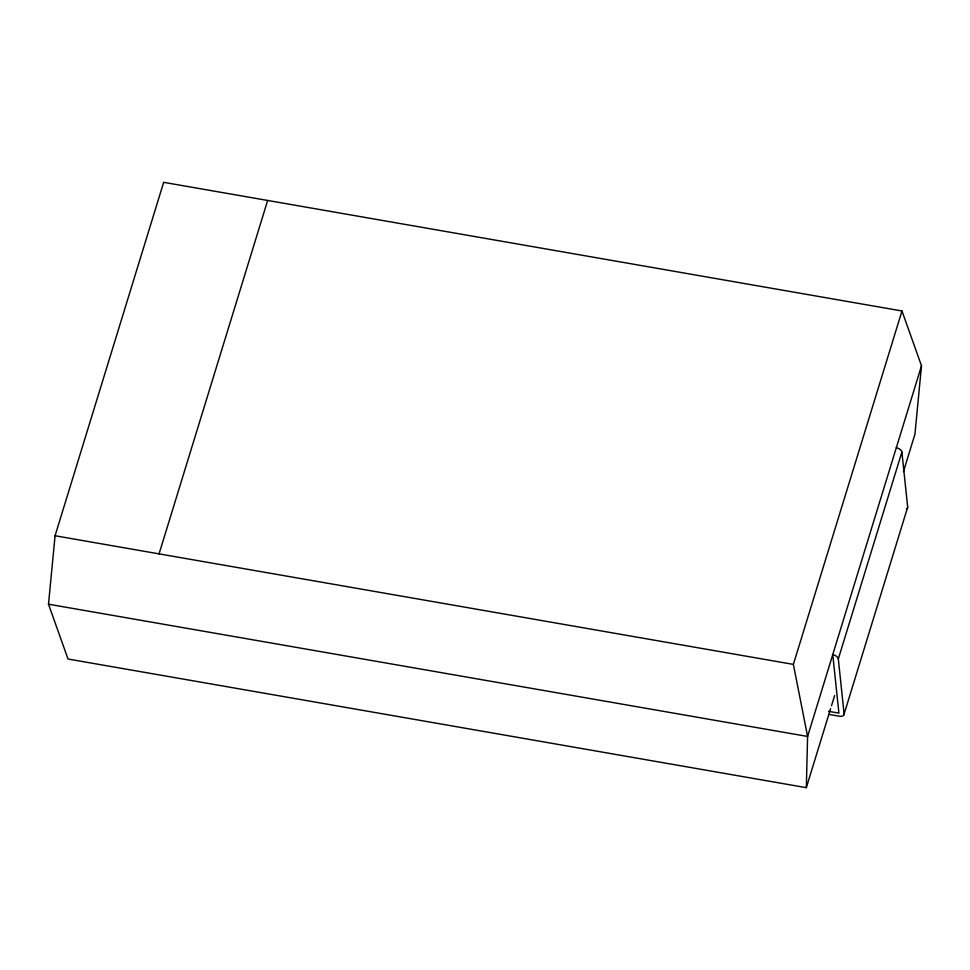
<?xml version="1.0" encoding="UTF-8"?>
<svg xmlns="http://www.w3.org/2000/svg" width="970" height="970" viewBox="0 0 970 970"><rect width="100%" height="100%" fill="white"/><g stroke="black" fill="none" stroke-linecap="round" stroke-linejoin="round"><path stroke-width="1.45" d="M806.325 787.664L807.598 736.46L793.375 664.401L901.979 310.982L163.675 182.336L55.072 535.755L48.5 604.201L68.021 659.018L806.325 787.664L830.623 708.609M901.979 310.982L921.5 365.799L914.928 434.245L903.446 471.59M159.056 553.882L267.659 200.463M921.5 365.799L807.598 736.46L48.5 604.201M828.841 714.393L839.244 716.199A5.371 2.922 17.1 0 0 844.118 714.029L838.322 658.933L901.894 452.056A6.062 3.298 17.1 0 0 896.341 447.691M831.508 705.711L834.624 695.587M844.118 714.029L907.69 507.152L901.894 452.056M55.072 535.755L793.375 664.401M828.513 711.313L838.917 713.12L832.757 654.568A6.062 3.298 17.1 0 1 838.322 658.933M907.69 507.152A5.371 2.922 17.1 0 1 906.392 509.056"/></g></svg>
